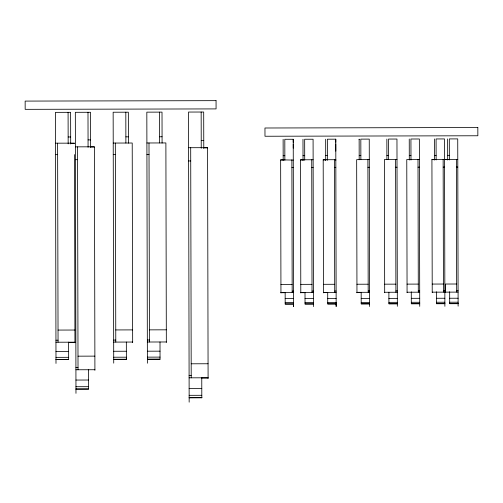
<?xml version="1.0" encoding="UTF-8"?>
<svg xmlns="http://www.w3.org/2000/svg" width="503" height="503" viewBox="0 0 503 503"><rect width="100%" height="100%" fill="white"/><g stroke="black" fill="none" stroke-linecap="round" stroke-linejoin="round"><path stroke-width="0.75" d="M68.144 136.979L70.678 136.973M125.869 136.847L128.403 136.841M159.539 136.772L162.073 136.766M293.601 302.749L293.607 306.654L293.23 139.274L284.811 139.293L284.861 160.325M336.149 302.655L336.155 306.56L335.778 139.18L327.359 139.199L327.403 160.35M88.056 139.897L90.59 139.891M201.231 140.538L203.759 140.532M55.5 143.185L74.488 143.148M113.219 143.059L132.214 143.015L132.666 342.618M146.895 142.978L165.883 142.94L166.336 342.543M70.973 143.33L74.488 143.324M75.412 146.851L94.401 146.807L94.91 370.346M90.182 146.995L94.401 146.989M188.581 147.712L207.576 147.675L208.097 378.426M203.357 147.863L207.576 147.851M55.525 154.641L57.638 154.641M113.244 154.515L115.357 154.509M146.92 154.44L149.026 154.434M283.164 155.716L284.849 155.716M303.02 155.672L304.705 155.672M325.711 155.622L327.39 155.616M359.18 155.546L360.865 155.54M386.895 155.484L388.58 155.477M409.285 155.433L410.97 155.427M434.435 155.377L436.12 155.37M447.67 155.345L449.355 155.339M75.444 159.684L77.55 159.677M313.13 159.753L300.505 159.784L300.8 292.916M369.29 159.627L356.665 159.652L356.96 292.79M397.005 159.564L384.38 159.589L384.682 292.727M419.401 159.514L406.77 159.539L407.072 292.677M444.551 159.457L431.92 159.482L432.222 292.62M445.155 159.451L457.787 159.426M280.649 160.004L283.453 159.998M300.505 159.96L303.309 159.954M323.19 159.91L326.001 159.904M431.92 159.665L434.724 159.658M445.155 159.633L447.959 159.627M188.612 160.954L190.725 160.954M291.891 167.449L293.293 167.442M311.747 167.405L313.149 167.398M334.438 167.348L335.841 167.348M367.907 167.273L369.309 167.273M395.622 167.21L397.024 167.21M418.012 167.159L419.42 167.159M443.162 167.103L444.564 167.103M456.397 167.071L457.805 167.071M280.932 284.402L292.155 284.377M300.781 284.358L312.011 284.333M323.473 284.308L334.702 284.283M356.941 284.233L368.171 284.208M384.663 284.17L395.886 284.145M407.053 284.12L418.282 284.094M432.203 284.063L443.426 284.038M456.667 284.006L445.438 284.032L445.457 292.381M292.174 291.149L293.576 291.143M312.023 291.105L313.432 291.099M334.715 291.055L336.117 291.048M368.183 290.973L369.592 290.973M395.905 290.91L397.307 290.91M418.295 290.86L419.697 290.86M443.445 290.803L444.847 290.803M456.68 290.778L458.082 290.772M280.951 292.507L293.576 292.482M300.8 292.463L313.432 292.432M323.492 292.413L336.123 292.381M356.96 292.337L369.592 292.306M384.682 292.274L397.307 292.243M407.072 292.224L419.703 292.193M432.222 292.168L444.847 292.136M445.457 292.136L458.088 292.105M280.951 292.727L285.157 292.715M300.8 292.677L305.013 292.696M323.492 292.627L327.705 292.62M356.96 292.551L361.173 292.57M285.17 298.619L293.595 298.6M305.025 298.575L313.444 298.556M327.717 298.524L336.136 298.505M361.185 298.449L369.604 298.424M388.901 298.386L397.326 298.361M411.297 298.329L419.716 298.31M436.447 298.273L444.866 298.254M449.682 298.248L458.101 298.229M285.182 302.592L293.601 302.573M305.038 302.548L313.457 302.529M327.723 302.498L336.149 302.479M361.198 302.422L369.617 302.397M388.913 302.36L397.332 302.334M411.303 302.303L419.722 302.284M436.453 302.246L444.872 302.228M449.688 302.221L458.107 302.202M285.182 303.95L293.601 303.931M305.038 303.906L313.457 303.887M327.73 303.856L336.149 303.837M361.198 303.781L369.617 303.762M388.913 303.718L397.332 303.699M411.309 303.667L419.728 303.649M436.453 303.611L444.878 303.592M449.695 303.579L458.114 303.561M293.601 304.076L285.182 304.095L285.157 292.457M313.457 304.026L305.038 304.045L305.013 292.413M336.149 303.975L327.73 303.994L327.705 292.362M361.173 292.325L361.198 303.919L369.617 303.9M397.332 303.837L388.913 303.856L388.888 292.262M419.728 303.787L411.309 303.806L411.278 291.834M444.878 303.73L436.453 303.749L436.428 291.778M458.114 303.699L449.695 303.718L449.663 291.746M58.034 330.069L74.916 330.031M115.753 329.937L132.635 329.899M149.429 329.861L166.311 329.823M55.946 340.21L58.059 340.204M113.665 340.078L115.778 340.072M147.341 340.003L149.448 339.997M55.952 342.222L74.941 342.178M113.672 342.09L132.666 342.046M147.348 342.015L166.336 341.971M68.609 342.405L74.941 342.392M55.971 351.396L68.634 351.371M113.691 351.27L126.354 351.239M147.366 351.195L160.029 351.163M77.996 356.168L94.878 356.124M55.984 357.35L68.647 357.319M113.709 357.218L126.366 357.193M147.379 357.143L160.042 357.111M55.99 359.381L68.653 359.356M113.709 359.249L126.372 359.224M147.385 359.173L160.042 359.148M55.99 359.519L68.653 359.494L68.609 342.122M113.709 359.394L126.372 359.362L126.372 358.991M147.385 359.312L160.042 359.287L160.004 341.983M191.184 363.795L208.066 363.757M75.909 367.517L78.022 367.511M75.915 369.768L94.91 369.73M189.103 375.508L191.209 375.508M189.103 377.835L208.097 377.791M201.766 378.023L208.097 378.011M75.94 380.054L88.603 380.023M75.953 386.713L88.616 386.688M189.128 388.448L201.791 388.423M75.959 388.989L88.622 388.957M75.959 389.127L88.622 389.102L88.578 369.743M189.147 395.327L201.804 395.301M189.153 397.672L201.81 397.647M189.153 397.816L201.81 397.785L201.81 397.395M458.12 306.157L457.736 138.903L449.317 138.922L449.368 159.948M456.384 159.426L456.68 292.111M447.632 138.922L447.683 160.036M444.885 306.314L444.501 138.935L436.082 138.954L436.132 159.979M443.143 159.457L443.445 292.142M434.397 138.954L434.447 160.067M419.735 306.371L419.351 138.991L410.932 139.01L410.982 160.036M417.999 159.514L418.295 292.199M409.247 139.01L409.297 160.042M397.339 306.296L396.961 139.042L388.542 139.061L388.586 159.583M395.603 159.564L395.905 292.249M386.857 139.061L386.901 159.671M369.623 306.484L369.246 139.105L360.827 139.124L360.871 159.646M367.888 159.627L368.19 292.312M359.142 139.639L359.142 139.124L359.186 159.734M335.778 139.18L335.778 141.255M335.784 141.494L335.784 142.255M335.784 143.965L335.803 151.17M335.822 160.331L335.822 159.703L323.19 159.728L323.492 292.865M334.42 159.703L334.721 292.388M325.674 139.199L325.718 160.576M313.463 306.61L313.086 139.23L304.667 139.249L304.711 160.281M311.728 159.759L312.03 292.438M302.982 139.256L303.032 160.576M293.23 139.274L293.236 141.349M293.236 141.595L293.236 142.349M293.243 144.059L293.249 148.152M293.28 160.08L280.649 159.828L280.951 292.96M291.872 159.803L292.174 292.482M283.126 139.3L283.176 160.407M203.778 148.347L203.696 112.024L188.506 112.056L189.159 402.161M201.162 112.031L201.244 148.272M201.766 377.81L201.81 397.785M190.694 147.712L191.215 377.835M162.085 143.085L162.016 112.119L146.826 112.15L147.392 363.223M159.482 112.125L159.552 142.953M149.001 142.978L149.454 342.009M128.416 143.16L128.347 112.194L113.15 112.226L113.722 363.147M125.813 112.2L125.882 143.028M126.335 342.059L126.372 359.362M115.332 143.053L115.784 342.084M90.603 147.19L90.527 112.282L75.331 112.314L75.972 393.34M87.994 112.282L88.075 147.291M77.525 146.851L78.028 369.768M74.519 154.603L74.941 342.75M70.697 143.971L70.621 112.326L55.431 112.358L55.996 363.43M68.087 112.332L68.163 143.896M57.612 143.185L58.059 342.216M216.057 100.657L25.15 101.09L25.169 109.34L216.076 108.906L216.057 100.657M477.831 127.517L264.962 128.001L264.98 136.25L477.85 135.766L477.831 127.517"/></g></svg>
